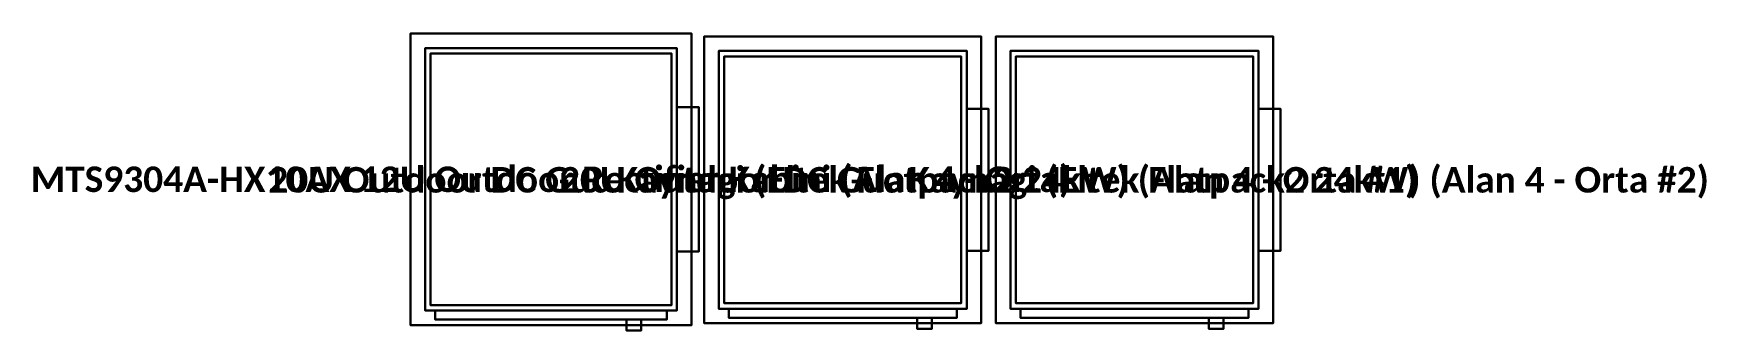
# Model space of a CAD drawing. Header units: metres. Extents: x -25 to 25, y -60.4 to 35.
# Drawn here: x -0.419 to 4.169, y -60.3 to -59.485 of the extents above; entities that cross this region are included whole.
import ezdxf
from ezdxf.enums import TextEntityAlignment as Align

# ---------------------------------------------------------------- set-up
doc = ezdxf.new("R2010")
doc.units = ezdxf.units.M
doc.layers.add('EKP_RECTIFIER_ELTEK_20U', color=3, linetype='CONTINUOUS')
doc.layers.add('EKP_RECTIFIER_MTS9304A', color=94, linetype='CONTINUOUS')
doc.styles.get("Standard").update_dxf_attribs({"font": 'calibrib.ttf'})

msp = doc.modelspace()

# ---------------------------------------------------------------- linework, layer by layer
at = {"layer": 'EKP_RECTIFIER_ELTEK_20U'}
for p, q in [((2.18, -59.493, 19.361), (1.42, -59.493, 19.361)), ((1.42, -59.493, 19.361), (1.42, -60.28, 19.361)), ((2.18, -59.493, 19.441), (1.42, -59.493, 19.441)), ((1.42, -59.493, 19.441), (1.42, -60.28, 19.441)), ((1.42, -59.493, 19.361), (1.42, -59.493, 19.441)), ((2.18, -60.28, 19.361), (2.18, -59.493, 19.361)), ((2.18, -60.28, 19.441), (2.18, -59.493, 19.441)), ((2.18, -59.493, 19.361), (2.18, -59.493, 19.441)), ((2.98, -59.493, 19.361), (2.22, -59.493, 19.361)), ((2.22, -59.493, 19.361), (2.22, -60.28, 19.361)), ((2.98, -59.493, 19.441), (2.22, -59.493, 19.441)), ((2.22, -59.493, 19.441), (2.22, -60.28, 19.441)), ((2.22, -59.493, 19.361), (2.22, -59.493, 19.441)), ((2.98, -60.28, 19.361), (2.98, -59.493, 19.361)), ((2.98, -60.28, 19.441), (2.98, -59.493, 19.441)), ((2.98, -59.493, 19.361), (2.98, -59.493, 19.441)), ((2.14, -59.533, 18.221), (1.46, -59.533, 18.221)), ((1.46, -59.533, 18.221), (1.46, -60.24, 18.221)), ((2.14, -59.533, 19.361), (1.46, -59.533, 19.361)), ((1.46, -59.533, 19.361), (1.46, -60.24, 19.361)), ((1.46, -59.533, 18.221), (1.46, -59.533, 19.361)), ((2.125, -59.548, 18.121), (1.475, -59.548, 18.121)), ((1.475, -59.548, 18.121), (1.475, -60.225, 18.121)), ((2.125, -59.548, 18.221), (1.475, -59.548, 18.221)), ((1.475, -59.548, 18.221), (1.475, -60.225, 18.221)), ((1.475, -59.548, 18.121), (1.475, -59.548, 18.221)), ((2.125, -60.225, 18.121), (2.125, -59.548, 18.121)), ((2.125, -60.225, 18.221), (2.125, -59.548, 18.221)), ((2.125, -59.548, 18.121), (2.125, -59.548, 18.221)), ((2.14, -60.24, 18.221), (2.14, -59.533, 18.221)), ((2.14, -60.24, 19.361), (2.14, -59.533, 19.361)), ((2.14, -59.533, 18.221), (2.14, -59.533, 19.361)), ((2.94, -59.533, 18.221), (2.26, -59.533, 18.221)), ((2.26, -59.533, 18.221), (2.26, -60.24, 18.221)), ((2.94, -59.533, 19.361), (2.26, -59.533, 19.361)), ((2.26, -59.533, 19.361), (2.26, -60.24, 19.361)), ((2.26, -59.533, 18.221), (2.26, -59.533, 19.361)), ((2.925, -59.548, 18.121), (2.275, -59.548, 18.121)), ((2.275, -59.548, 18.121), (2.275, -60.225, 18.121)), ((2.925, -59.548, 18.221), (2.275, -59.548, 18.221)), ((2.275, -59.548, 18.221), (2.275, -60.225, 18.221)), ((2.275, -59.548, 18.121), (2.275, -59.548, 18.221)), ((2.925, -60.225, 18.121), (2.925, -59.548, 18.121)), ((2.925, -60.225, 18.221), (2.925, -59.548, 18.221)), ((2.925, -59.548, 18.121), (2.925, -59.548, 18.221)), ((2.94, -60.24, 18.221), (2.94, -59.533, 18.221)), ((2.94, -60.24, 19.361), (2.94, -59.533, 19.361)), ((2.94, -59.533, 18.221), (2.94, -59.533, 19.361)), ((2.2, -59.6921, 18.4205), (2.14, -59.6921, 18.4205)), ((2.14, -59.6921, 18.4205), (2.14, -60.0809, 18.4205)), ((2.2, -59.6921, 19.1615), (2.14, -59.6921, 19.1615)), ((2.14, -59.6921, 19.1615), (2.14, -60.0809, 19.1615)), ((2.14, -59.6921, 18.4205), (2.14, -59.6921, 19.1615)), ((2.2, -60.0809, 18.4205), (2.2, -59.6921, 18.4205)), ((2.2, -60.0809, 19.1615), (2.2, -59.6921, 19.1615)), ((2.2, -59.6921, 18.4205), (2.2, -59.6921, 19.1615)), ((3, -59.6921, 18.4205), (2.94, -59.6921, 18.4205)), ((2.94, -59.6921, 18.4205), (2.94, -60.0809, 18.4205)), ((3, -59.6921, 19.1615), (2.94, -59.6921, 19.1615)), ((2.94, -59.6921, 19.1615), (2.94, -60.0809, 19.1615)), ((2.94, -59.6921, 18.4205), (2.94, -59.6921, 19.1615)), ((3, -60.0809, 18.4205), (3, -59.6921, 18.4205)), ((3, -60.0809, 19.1615), (3, -59.6921, 19.1615)), ((3, -59.6921, 18.4205), (3, -59.6921, 19.1615)), ((2.14, -60.0809, 18.4205), (2.2, -60.0809, 18.4205)), ((2.14, -60.0809, 19.1615), (2.2, -60.0809, 19.1615)), ((2.14, -60.0809, 18.4205), (2.14, -60.0809, 19.1615)), ((2.2, -60.0809, 18.4205), (2.2, -60.0809, 19.1615)), ((2.94, -60.0809, 18.4205), (3, -60.0809, 18.4205)), ((2.94, -60.0809, 19.1615), (3, -60.0809, 19.1615)), ((2.94, -60.0809, 18.4205), (2.94, -60.0809, 19.1615)), ((3, -60.0809, 18.4205), (3, -60.0809, 19.1615)), ((1.475, -60.225, 18.121), (2.125, -60.225, 18.121)), ((1.475, -60.225, 18.221), (2.125, -60.225, 18.221)), ((1.475, -60.225, 18.121), (1.475, -60.225, 18.221)), ((2.125, -60.225, 18.121), (2.125, -60.225, 18.221)), ((2.275, -60.225, 18.121), (2.925, -60.225, 18.121)), ((2.275, -60.225, 18.221), (2.925, -60.225, 18.221)), ((2.275, -60.225, 18.121), (2.275, -60.225, 18.221)), ((2.925, -60.225, 18.121), (2.925, -60.225, 18.221)), ((1.42, -60.28, 19.361), (2.18, -60.28, 19.361)), ((1.42, -60.28, 19.441), (2.18, -60.28, 19.441)), ((1.42, -60.28, 19.361), (1.42, -60.28, 19.441)), ((1.46, -60.24, 18.221), (2.14, -60.24, 18.221)), ((1.46, -60.24, 19.361), (2.14, -60.24, 19.361)), ((1.46, -60.24, 18.221), (1.46, -60.24, 19.361)), ((2.1128, -60.24, 18.251), (1.4872, -60.24, 18.251)), ((1.4872, -60.24, 18.251), (1.4872, -60.265, 18.251)), ((2.1128, -60.24, 19.337), (1.4872, -60.24, 19.337)), ((1.4872, -60.24, 19.337), (1.4872, -60.265, 19.337)), ((1.4872, -60.24, 18.251), (1.4872, -60.24, 19.337)), ((1.4872, -60.265, 18.251), (2.1128, -60.265, 18.251)), ((1.4872, -60.265, 19.337), (2.1128, -60.265, 19.337)), ((1.4872, -60.265, 18.251), (1.4872, -60.265, 19.337)), ((2.044, -60.265, 18.701), (2.004, -60.265, 18.701)), ((2.004, -60.265, 18.701), (2.004, -60.295, 18.701)), ((2.044, -60.265, 18.881), (2.004, -60.265, 18.881)), ((2.004, -60.265, 18.881), (2.004, -60.295, 18.881)), ((2.004, -60.265, 18.701), (2.004, -60.265, 18.881)), ((2.044, -60.295, 18.701), (2.044, -60.265, 18.701)), ((2.044, -60.295, 18.881), (2.044, -60.265, 18.881)), ((2.044, -60.265, 18.701), (2.044, -60.265, 18.881)), ((2.1128, -60.265, 18.251), (2.1128, -60.24, 18.251)), ((2.1128, -60.265, 19.337), (2.1128, -60.24, 19.337)), ((2.1128, -60.24, 18.251), (2.1128, -60.24, 19.337)), ((2.1128, -60.265, 18.251), (2.1128, -60.265, 19.337)), ((2.14, -60.24, 18.221), (2.14, -60.24, 19.361)), ((2.18, -60.28, 19.361), (2.18, -60.28, 19.441)), ((2.22, -60.28, 19.361), (2.98, -60.28, 19.361)), ((2.22, -60.28, 19.441), (2.98, -60.28, 19.441)), ((2.22, -60.28, 19.361), (2.22, -60.28, 19.441)), ((2.26, -60.24, 18.221), (2.94, -60.24, 18.221)), ((2.26, -60.24, 19.361), (2.94, -60.24, 19.361)), ((2.26, -60.24, 18.221), (2.26, -60.24, 19.361)), ((2.9128, -60.24, 18.251), (2.2872, -60.24, 18.251)), ((2.2872, -60.24, 18.251), (2.2872, -60.265, 18.251)), ((2.9128, -60.24, 19.337), (2.2872, -60.24, 19.337)), ((2.2872, -60.24, 19.337), (2.2872, -60.265, 19.337)), ((2.2872, -60.24, 18.251), (2.2872, -60.24, 19.337)), ((2.2872, -60.265, 18.251), (2.9128, -60.265, 18.251)), ((2.2872, -60.265, 19.337), (2.9128, -60.265, 19.337)), ((2.2872, -60.265, 18.251), (2.2872, -60.265, 19.337)), ((2.844, -60.265, 18.701), (2.804, -60.265, 18.701)), ((2.804, -60.265, 18.701), (2.804, -60.295, 18.701)), ((2.844, -60.265, 18.881), (2.804, -60.265, 18.881)), ((2.804, -60.265, 18.881), (2.804, -60.295, 18.881)), ((2.804, -60.265, 18.701), (2.804, -60.265, 18.881)), ((2.844, -60.295, 18.701), (2.844, -60.265, 18.701)), ((2.844, -60.295, 18.881), (2.844, -60.265, 18.881)), ((2.844, -60.265, 18.701), (2.844, -60.265, 18.881)), ((2.9128, -60.265, 18.251), (2.9128, -60.24, 18.251)), ((2.9128, -60.265, 19.337), (2.9128, -60.24, 19.337)), ((2.9128, -60.24, 18.251), (2.9128, -60.24, 19.337)), ((2.9128, -60.265, 18.251), (2.9128, -60.265, 19.337)), ((2.94, -60.24, 18.221), (2.94, -60.24, 19.361)), ((2.98, -60.28, 19.361), (2.98, -60.28, 19.441)), ((2.004, -60.295, 18.701), (2.044, -60.295, 18.701)), ((2.004, -60.295, 18.881), (2.044, -60.295, 18.881)), ((2.004, -60.295, 18.701), (2.004, -60.295, 18.881)), ((2.044, -60.295, 18.701), (2.044, -60.295, 18.881)), ((2.804, -60.295, 18.701), (2.844, -60.295, 18.701)), ((2.804, -60.295, 18.881), (2.844, -60.295, 18.881)), ((2.804, -60.295, 18.701), (2.804, -60.295, 18.881)), ((2.844, -60.295, 18.701), (2.844, -60.295, 18.881))]:
    msp.add_line(p, q, dxfattribs=at)
for points in [[(1.42, -60.28, 19.361), (2.18, -60.28, 19.361), (2.18, -59.493, 19.361), (1.42, -59.493, 19.361)], [(1.42, -60.28, 19.441), (2.18, -60.28, 19.441), (2.18, -59.493, 19.441), (1.42, -59.493, 19.441)], [(1.42, -59.493, 19.361), (2.18, -59.493, 19.361), (2.18, -59.493, 19.441), (1.42, -59.493, 19.441)], [(1.42, -60.28, 19.361), (1.42, -59.493, 19.361), (1.42, -59.493, 19.441), (1.42, -60.28, 19.441)], [(2.18, -60.28, 19.361), (2.18, -59.493, 19.361), (2.18, -59.493, 19.441), (2.18, -60.28, 19.441)], [(2.22, -60.28, 19.361), (2.98, -60.28, 19.361), (2.98, -59.493, 19.361), (2.22, -59.493, 19.361)], [(2.22, -60.28, 19.441), (2.98, -60.28, 19.441), (2.98, -59.493, 19.441), (2.22, -59.493, 19.441)], [(2.22, -59.493, 19.361), (2.98, -59.493, 19.361), (2.98, -59.493, 19.441), (2.22, -59.493, 19.441)], [(2.22, -60.28, 19.361), (2.22, -59.493, 19.361), (2.22, -59.493, 19.441), (2.22, -60.28, 19.441)], [(2.98, -60.28, 19.361), (2.98, -59.493, 19.361), (2.98, -59.493, 19.441), (2.98, -60.28, 19.441)], [(1.46, -60.24, 18.221), (2.14, -60.24, 18.221), (2.14, -59.533, 18.221), (1.46, -59.533, 18.221)], [(1.46, -60.24, 19.361), (2.14, -60.24, 19.361), (2.14, -59.533, 19.361), (1.46, -59.533, 19.361)], [(1.46, -59.533, 18.221), (2.14, -59.533, 18.221), (2.14, -59.533, 19.361), (1.46, -59.533, 19.361)], [(1.46, -60.24, 18.221), (1.46, -59.533, 18.221), (1.46, -59.533, 19.361), (1.46, -60.24, 19.361)], [(1.475, -60.225, 18.121), (2.125, -60.225, 18.121), (2.125, -59.548, 18.121), (1.475, -59.548, 18.121)], [(1.475, -60.225, 18.221), (2.125, -60.225, 18.221), (2.125, -59.548, 18.221), (1.475, -59.548, 18.221)], [(1.475, -59.548, 18.121), (2.125, -59.548, 18.121), (2.125, -59.548, 18.221), (1.475, -59.548, 18.221)], [(1.475, -60.225, 18.121), (1.475, -59.548, 18.121), (1.475, -59.548, 18.221), (1.475, -60.225, 18.221)], [(2.125, -60.225, 18.121), (2.125, -59.548, 18.121), (2.125, -59.548, 18.221), (2.125, -60.225, 18.221)], [(2.14, -60.24, 18.221), (2.14, -59.533, 18.221), (2.14, -59.533, 19.361), (2.14, -60.24, 19.361)], [(2.26, -60.24, 18.221), (2.94, -60.24, 18.221), (2.94, -59.533, 18.221), (2.26, -59.533, 18.221)], [(2.26, -60.24, 19.361), (2.94, -60.24, 19.361), (2.94, -59.533, 19.361), (2.26, -59.533, 19.361)], [(2.26, -59.533, 18.221), (2.94, -59.533, 18.221), (2.94, -59.533, 19.361), (2.26, -59.533, 19.361)], [(2.26, -60.24, 18.221), (2.26, -59.533, 18.221), (2.26, -59.533, 19.361), (2.26, -60.24, 19.361)], [(2.275, -60.225, 18.121), (2.925, -60.225, 18.121), (2.925, -59.548, 18.121), (2.275, -59.548, 18.121)], [(2.275, -60.225, 18.221), (2.925, -60.225, 18.221), (2.925, -59.548, 18.221), (2.275, -59.548, 18.221)], [(2.275, -59.548, 18.121), (2.925, -59.548, 18.121), (2.925, -59.548, 18.221), (2.275, -59.548, 18.221)], [(2.275, -60.225, 18.121), (2.275, -59.548, 18.121), (2.275, -59.548, 18.221), (2.275, -60.225, 18.221)], [(2.925, -60.225, 18.121), (2.925, -59.548, 18.121), (2.925, -59.548, 18.221), (2.925, -60.225, 18.221)], [(2.94, -60.24, 18.221), (2.94, -59.533, 18.221), (2.94, -59.533, 19.361), (2.94, -60.24, 19.361)], [(2.14, -60.0809, 18.4205), (2.2, -60.0809, 18.4205), (2.2, -59.6921, 18.4205), (2.14, -59.6921, 18.4205)], [(2.14, -60.0809, 19.1615), (2.2, -60.0809, 19.1615), (2.2, -59.6921, 19.1615), (2.14, -59.6921, 19.1615)], [(2.14, -59.6921, 18.4205), (2.2, -59.6921, 18.4205), (2.2, -59.6921, 19.1615), (2.14, -59.6921, 19.1615)], [(2.14, -60.0809, 18.4205), (2.14, -59.6921, 18.4205), (2.14, -59.6921, 19.1615), (2.14, -60.0809, 19.1615)], [(2.2, -60.0809, 18.4205), (2.2, -59.6921, 18.4205), (2.2, -59.6921, 19.1615), (2.2, -60.0809, 19.1615)], [(2.94, -60.0809, 18.4205), (3, -60.0809, 18.4205), (3, -59.6921, 18.4205), (2.94, -59.6921, 18.4205)], [(2.94, -60.0809, 19.1615), (3, -60.0809, 19.1615), (3, -59.6921, 19.1615), (2.94, -59.6921, 19.1615)], [(2.94, -59.6921, 18.4205), (3, -59.6921, 18.4205), (3, -59.6921, 19.1615), (2.94, -59.6921, 19.1615)], [(2.94, -60.0809, 18.4205), (2.94, -59.6921, 18.4205), (2.94, -59.6921, 19.1615), (2.94, -60.0809, 19.1615)], [(3, -60.0809, 18.4205), (3, -59.6921, 18.4205), (3, -59.6921, 19.1615), (3, -60.0809, 19.1615)], [(2.14, -60.0809, 18.4205), (2.2, -60.0809, 18.4205), (2.2, -60.0809, 19.1615), (2.14, -60.0809, 19.1615)], [(2.94, -60.0809, 18.4205), (3, -60.0809, 18.4205), (3, -60.0809, 19.1615), (2.94, -60.0809, 19.1615)], [(1.475, -60.225, 18.121), (2.125, -60.225, 18.121), (2.125, -60.225, 18.221), (1.475, -60.225, 18.221)], [(2.275, -60.225, 18.121), (2.925, -60.225, 18.121), (2.925, -60.225, 18.221), (2.275, -60.225, 18.221)], [(1.42, -60.28, 19.361), (2.18, -60.28, 19.361), (2.18, -60.28, 19.441), (1.42, -60.28, 19.441)], [(1.46, -60.24, 18.221), (2.14, -60.24, 18.221), (2.14, -60.24, 19.361), (1.46, -60.24, 19.361)], [(1.4872, -60.265, 18.251), (2.1128, -60.265, 18.251), (2.1128, -60.24, 18.251), (1.4872, -60.24, 18.251)], [(1.4872, -60.265, 19.337), (2.1128, -60.265, 19.337), (2.1128, -60.24, 19.337), (1.4872, -60.24, 19.337)], [(1.4872, -60.24, 18.251), (2.1128, -60.24, 18.251), (2.1128, -60.24, 19.337), (1.4872, -60.24, 19.337)], [(1.4872, -60.265, 18.251), (1.4872, -60.24, 18.251), (1.4872, -60.24, 19.337), (1.4872, -60.265, 19.337)], [(1.4872, -60.265, 18.251), (2.1128, -60.265, 18.251), (2.1128, -60.265, 19.337), (1.4872, -60.265, 19.337)], [(2.004, -60.295, 18.701), (2.044, -60.295, 18.701), (2.044, -60.265, 18.701), (2.004, -60.265, 18.701)], [(2.004, -60.295, 18.881), (2.044, -60.295, 18.881), (2.044, -60.265, 18.881), (2.004, -60.265, 18.881)], [(2.004, -60.265, 18.701), (2.044, -60.265, 18.701), (2.044, -60.265, 18.881), (2.004, -60.265, 18.881)], [(2.004, -60.295, 18.701), (2.004, -60.265, 18.701), (2.004, -60.265, 18.881), (2.004, -60.295, 18.881)], [(2.044, -60.295, 18.701), (2.044, -60.265, 18.701), (2.044, -60.265, 18.881), (2.044, -60.295, 18.881)], [(2.1128, -60.265, 18.251), (2.1128, -60.24, 18.251), (2.1128, -60.24, 19.337), (2.1128, -60.265, 19.337)], [(2.22, -60.28, 19.361), (2.98, -60.28, 19.361), (2.98, -60.28, 19.441), (2.22, -60.28, 19.441)], [(2.26, -60.24, 18.221), (2.94, -60.24, 18.221), (2.94, -60.24, 19.361), (2.26, -60.24, 19.361)], [(2.2872, -60.265, 18.251), (2.9128, -60.265, 18.251), (2.9128, -60.24, 18.251), (2.2872, -60.24, 18.251)], [(2.2872, -60.265, 19.337), (2.9128, -60.265, 19.337), (2.9128, -60.24, 19.337), (2.2872, -60.24, 19.337)], [(2.2872, -60.24, 18.251), (2.9128, -60.24, 18.251), (2.9128, -60.24, 19.337), (2.2872, -60.24, 19.337)], [(2.2872, -60.265, 18.251), (2.2872, -60.24, 18.251), (2.2872, -60.24, 19.337), (2.2872, -60.265, 19.337)], [(2.2872, -60.265, 18.251), (2.9128, -60.265, 18.251), (2.9128, -60.265, 19.337), (2.2872, -60.265, 19.337)], [(2.804, -60.295, 18.701), (2.844, -60.295, 18.701), (2.844, -60.265, 18.701), (2.804, -60.265, 18.701)], [(2.804, -60.295, 18.881), (2.844, -60.295, 18.881), (2.844, -60.265, 18.881), (2.804, -60.265, 18.881)], [(2.804, -60.265, 18.701), (2.844, -60.265, 18.701), (2.844, -60.265, 18.881), (2.804, -60.265, 18.881)], [(2.804, -60.295, 18.701), (2.804, -60.265, 18.701), (2.804, -60.265, 18.881), (2.804, -60.295, 18.881)], [(2.844, -60.295, 18.701), (2.844, -60.265, 18.701), (2.844, -60.265, 18.881), (2.844, -60.295, 18.881)], [(2.9128, -60.265, 18.251), (2.9128, -60.24, 18.251), (2.9128, -60.24, 19.337), (2.9128, -60.265, 19.337)], [(2.004, -60.295, 18.701), (2.044, -60.295, 18.701), (2.044, -60.295, 18.881), (2.004, -60.295, 18.881)], [(2.804, -60.295, 18.701), (2.844, -60.295, 18.701), (2.844, -60.295, 18.881), (2.804, -60.295, 18.881)]]:
    msp.add_3dface(points, dxfattribs=at)
at = {"layer": 'EKP_RECTIFIER_MTS9304A'}
for p, q in [((1.385, -59.485, 19.291), (0.615, -59.485, 19.291)), ((0.615, -59.485, 19.291), (0.615, -60.285, 19.291)), ((1.385, -59.485, 19.371), (0.615, -59.485, 19.371)), ((0.615, -59.485, 19.371), (0.615, -60.285, 19.371)), ((0.615, -59.485, 19.291), (0.615, -59.485, 19.371)), ((1.385, -60.285, 19.291), (1.385, -59.485, 19.291)), ((1.385, -60.285, 19.371), (1.385, -59.485, 19.371)), ((1.385, -59.485, 19.291), (1.385, -59.485, 19.371)), ((1.345, -59.525, 18.221), (0.655, -59.525, 18.221)), ((0.655, -59.525, 18.221), (0.655, -60.245, 18.221)), ((1.345, -59.525, 19.291), (0.655, -59.525, 19.291)), ((0.655, -59.525, 19.291), (0.655, -60.245, 19.291)), ((0.655, -59.525, 18.221), (0.655, -59.525, 19.291)), ((1.33, -59.54, 18.121), (0.67, -59.54, 18.121)), ((0.67, -59.54, 18.121), (0.67, -60.23, 18.121)), ((1.33, -59.54, 18.221), (0.67, -59.54, 18.221)), ((0.67, -59.54, 18.221), (0.67, -60.23, 18.221)), ((0.67, -59.54, 18.121), (0.67, -59.54, 18.221)), ((1.33, -60.23, 18.121), (1.33, -59.54, 18.121)), ((1.33, -60.23, 18.221), (1.33, -59.54, 18.221)), ((1.33, -59.54, 18.121), (1.33, -59.54, 18.221)), ((1.345, -60.245, 18.221), (1.345, -59.525, 18.221)), ((1.345, -60.245, 19.291), (1.345, -59.525, 19.291)), ((1.345, -59.525, 18.221), (1.345, -59.525, 19.291)), ((1.405, -59.687, 18.4082), (1.345, -59.687, 18.4082)), ((1.345, -59.687, 18.4082), (1.345, -60.083, 18.4082)), ((1.405, -59.687, 19.1037), (1.345, -59.687, 19.1037)), ((1.345, -59.687, 19.1037), (1.345, -60.083, 19.1037)), ((1.345, -59.687, 18.4082), (1.345, -59.687, 19.1037)), ((1.405, -60.083, 18.4082), (1.405, -59.687, 18.4082)), ((1.405, -60.083, 19.1037), (1.405, -59.687, 19.1037)), ((1.405, -59.687, 18.4082), (1.405, -59.687, 19.1037)), ((1.345, -60.083, 18.4082), (1.405, -60.083, 18.4082)), ((1.345, -60.083, 19.1037), (1.405, -60.083, 19.1037)), ((1.345, -60.083, 18.4082), (1.345, -60.083, 19.1037)), ((1.405, -60.083, 18.4082), (1.405, -60.083, 19.1037)), ((0.67, -60.23, 18.121), (1.33, -60.23, 18.121)), ((0.67, -60.23, 18.221), (1.33, -60.23, 18.221)), ((0.67, -60.23, 18.121), (0.67, -60.23, 18.221)), ((1.33, -60.23, 18.121), (1.33, -60.23, 18.221)), ((0.655, -60.245, 18.221), (1.345, -60.245, 18.221)), ((0.655, -60.245, 19.291), (1.345, -60.245, 19.291)), ((0.655, -60.245, 18.221), (0.655, -60.245, 19.291)), ((1.3174, -60.245, 18.251), (0.6826, -60.245, 18.251)), ((0.6826, -60.245, 18.251), (0.6826, -60.27, 18.251)), ((1.3174, -60.245, 19.267), (0.6826, -60.245, 19.267)), ((0.6826, -60.245, 19.267), (0.6826, -60.27, 19.267)), ((0.6826, -60.245, 18.251), (0.6826, -60.245, 19.267)), ((0.6826, -60.27, 18.251), (1.3174, -60.27, 18.251)), ((0.6826, -60.27, 19.267), (1.3174, -60.27, 19.267)), ((0.6826, -60.27, 18.251), (0.6826, -60.27, 19.267)), ((1.247, -60.27, 18.666), (1.207, -60.27, 18.666)), ((1.207, -60.27, 18.666), (1.207, -60.3, 18.666)), ((1.247, -60.27, 18.846), (1.207, -60.27, 18.846)), ((1.207, -60.27, 18.846), (1.207, -60.3, 18.846)), ((1.207, -60.27, 18.666), (1.207, -60.27, 18.846)), ((1.247, -60.3, 18.666), (1.247, -60.27, 18.666)), ((1.247, -60.3, 18.846), (1.247, -60.27, 18.846)), ((1.247, -60.27, 18.666), (1.247, -60.27, 18.846)), ((1.3174, -60.27, 18.251), (1.3174, -60.245, 18.251)), ((1.3174, -60.27, 19.267), (1.3174, -60.245, 19.267)), ((1.3174, -60.245, 18.251), (1.3174, -60.245, 19.267)), ((1.3174, -60.27, 18.251), (1.3174, -60.27, 19.267)), ((1.345, -60.245, 18.221), (1.345, -60.245, 19.291)), ((0.615, -60.285, 19.291), (1.385, -60.285, 19.291)), ((0.615, -60.285, 19.371), (1.385, -60.285, 19.371)), ((0.615, -60.285, 19.291), (0.615, -60.285, 19.371)), ((1.207, -60.3, 18.666), (1.247, -60.3, 18.666)), ((1.207, -60.3, 18.846), (1.247, -60.3, 18.846)), ((1.207, -60.3, 18.666), (1.207, -60.3, 18.846)), ((1.247, -60.3, 18.666), (1.247, -60.3, 18.846)), ((1.385, -60.285, 19.291), (1.385, -60.285, 19.371))]:
    msp.add_line(p, q, dxfattribs=at)
for points in [[(0.615, -60.285, 19.291), (1.385, -60.285, 19.291), (1.385, -59.485, 19.291), (0.615, -59.485, 19.291)], [(0.615, -60.285, 19.371), (1.385, -60.285, 19.371), (1.385, -59.485, 19.371), (0.615, -59.485, 19.371)], [(0.615, -59.485, 19.291), (1.385, -59.485, 19.291), (1.385, -59.485, 19.371), (0.615, -59.485, 19.371)], [(0.615, -60.285, 19.291), (0.615, -59.485, 19.291), (0.615, -59.485, 19.371), (0.615, -60.285, 19.371)], [(1.385, -60.285, 19.291), (1.385, -59.485, 19.291), (1.385, -59.485, 19.371), (1.385, -60.285, 19.371)], [(0.655, -60.245, 18.221), (1.345, -60.245, 18.221), (1.345, -59.525, 18.221), (0.655, -59.525, 18.221)], [(0.655, -60.245, 19.291), (1.345, -60.245, 19.291), (1.345, -59.525, 19.291), (0.655, -59.525, 19.291)], [(0.655, -59.525, 18.221), (1.345, -59.525, 18.221), (1.345, -59.525, 19.291), (0.655, -59.525, 19.291)], [(0.655, -60.245, 18.221), (0.655, -59.525, 18.221), (0.655, -59.525, 19.291), (0.655, -60.245, 19.291)], [(0.67, -60.23, 18.121), (1.33, -60.23, 18.121), (1.33, -59.54, 18.121), (0.67, -59.54, 18.121)], [(0.67, -60.23, 18.221), (1.33, -60.23, 18.221), (1.33, -59.54, 18.221), (0.67, -59.54, 18.221)], [(0.67, -59.54, 18.121), (1.33, -59.54, 18.121), (1.33, -59.54, 18.221), (0.67, -59.54, 18.221)], [(0.67, -60.23, 18.121), (0.67, -59.54, 18.121), (0.67, -59.54, 18.221), (0.67, -60.23, 18.221)], [(1.33, -60.23, 18.121), (1.33, -59.54, 18.121), (1.33, -59.54, 18.221), (1.33, -60.23, 18.221)], [(1.345, -60.245, 18.221), (1.345, -59.525, 18.221), (1.345, -59.525, 19.291), (1.345, -60.245, 19.291)], [(1.345, -60.083, 18.4082), (1.405, -60.083, 18.4082), (1.405, -59.687, 18.4082), (1.345, -59.687, 18.4082)], [(1.345, -60.083, 19.1037), (1.405, -60.083, 19.1037), (1.405, -59.687, 19.1037), (1.345, -59.687, 19.1037)], [(1.345, -59.687, 18.4082), (1.405, -59.687, 18.4082), (1.405, -59.687, 19.1037), (1.345, -59.687, 19.1037)], [(1.345, -60.083, 18.4082), (1.345, -59.687, 18.4082), (1.345, -59.687, 19.1037), (1.345, -60.083, 19.1037)], [(1.405, -60.083, 18.4082), (1.405, -59.687, 18.4082), (1.405, -59.687, 19.1037), (1.405, -60.083, 19.1037)], [(1.345, -60.083, 18.4082), (1.405, -60.083, 18.4082), (1.405, -60.083, 19.1037), (1.345, -60.083, 19.1037)], [(0.67, -60.23, 18.121), (1.33, -60.23, 18.121), (1.33, -60.23, 18.221), (0.67, -60.23, 18.221)], [(0.655, -60.245, 18.221), (1.345, -60.245, 18.221), (1.345, -60.245, 19.291), (0.655, -60.245, 19.291)], [(0.6826, -60.27, 18.251), (1.3174, -60.27, 18.251), (1.3174, -60.245, 18.251), (0.6826, -60.245, 18.251)], [(0.6826, -60.27, 19.267), (1.3174, -60.27, 19.267), (1.3174, -60.245, 19.267), (0.6826, -60.245, 19.267)], [(0.6826, -60.245, 18.251), (1.3174, -60.245, 18.251), (1.3174, -60.245, 19.267), (0.6826, -60.245, 19.267)], [(0.6826, -60.27, 18.251), (0.6826, -60.245, 18.251), (0.6826, -60.245, 19.267), (0.6826, -60.27, 19.267)], [(0.6826, -60.27, 18.251), (1.3174, -60.27, 18.251), (1.3174, -60.27, 19.267), (0.6826, -60.27, 19.267)], [(1.207, -60.3, 18.666), (1.247, -60.3, 18.666), (1.247, -60.27, 18.666), (1.207, -60.27, 18.666)], [(1.207, -60.3, 18.846), (1.247, -60.3, 18.846), (1.247, -60.27, 18.846), (1.207, -60.27, 18.846)], [(1.207, -60.27, 18.666), (1.247, -60.27, 18.666), (1.247, -60.27, 18.846), (1.207, -60.27, 18.846)], [(1.207, -60.3, 18.666), (1.207, -60.27, 18.666), (1.207, -60.27, 18.846), (1.207, -60.3, 18.846)], [(1.247, -60.3, 18.666), (1.247, -60.27, 18.666), (1.247, -60.27, 18.846), (1.247, -60.3, 18.846)], [(1.3174, -60.27, 18.251), (1.3174, -60.245, 18.251), (1.3174, -60.245, 19.267), (1.3174, -60.27, 19.267)], [(0.615, -60.285, 19.291), (1.385, -60.285, 19.291), (1.385, -60.285, 19.371), (0.615, -60.285, 19.371)], [(1.207, -60.3, 18.666), (1.247, -60.3, 18.666), (1.247, -60.3, 18.846), (1.207, -60.3, 18.846)]]:
    msp.add_3dface(points, dxfattribs=at)

# ---------------------------------------------------------------- texts
at = {"layer": 'EKP_RECTIFIER_ELTEK_20U'}
for s, p in [('20U Outdoor DC Guc Kaynagi (Eltek Flatpack2 24kW) (Alan 4 - Orta #1)', (1.8, -59.8865)), ('20U Outdoor DC Guc Kaynagi (Eltek Flatpack2 24kW) (Alan 4 - Orta #2)', (2.6, -59.8865))]:
    msp.add_text(s, height=0.07, dxfattribs=at).set_placement(p, align=Align.MIDDLE_CENTER)
at = {"layer": 'EKP_RECTIFIER_MTS9304A'}
msp.add_text('MTS9304A-HX10AX 12U Outdoor Rectifier Kabini (Alan 4 - Orta)', height=0.07, dxfattribs=at).set_placement((1, -59.885), align=Align.MIDDLE_CENTER)

doc.saveas('drawing.dxf')
